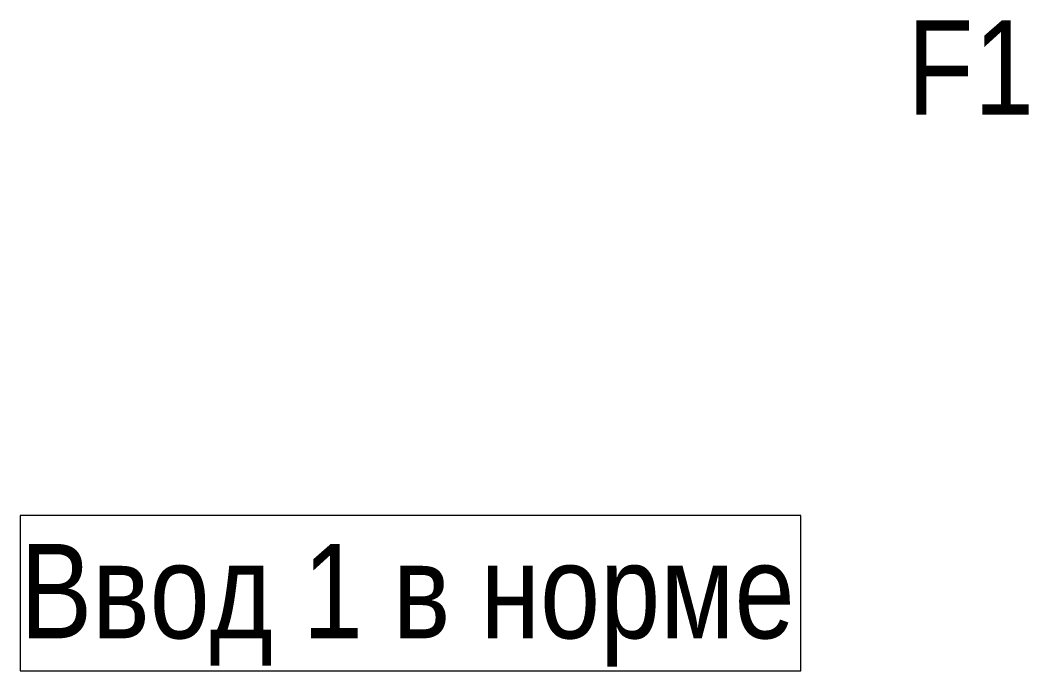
# Model space of a CAD drawing. Header units: millimetres. Extents: x -6000 to 26000, y -6000 to 26000.
# Drawn here: x 108.73 to 120.63, y -4038.97 to -4031.29 of the extents above; entities that cross this region are included whole.
import ezdxf

# ---------------------------------------------------------------- set-up
doc = ezdxf.new("R2010")
doc.units = ezdxf.units.MM
doc.header["$MEASUREMENT"] = 0
doc.layers.add('Чертеж и Рисунок_Ном._пера__1', color=7, linetype='Continuous', lineweight=15)
doc.styles.add('СГЕНЕРИР_СТИЛЬ_1', font='ARIALN.TTF')

msp = doc.modelspace()

# ---------------------------------------------------------------- linework, layer by layer
at = {"layer": 'Чертеж и Рисунок_Ном._пера__1', "color": 7, "linetype": 'Continuous', "lineweight": 15}
for p, q in [((117.937, -4037.134), (108.731, -4037.134)), ((108.731, -4037.134), (108.731, -4038.967)), ((117.937, -4038.967), (117.937, -4037.134)), ((108.731, -4038.967), (117.937, -4038.967))]:
    msp.add_line(p, q, dxfattribs=at)

# ---------------------------------------------------------------- texts
at = {"layer": 'Чертеж и Рисунок_Ном._пера__1', "color": 7, "linetype": 'Continuous', "lineweight": 15, "char_height": 1.1128, "attachment_point": 7, "style": 'СГЕНЕРИР_СТИЛЬ_1'}
for s, insert in [('\\A1;{\\pql;\\fArial Narrow|b0|i0|c204|p34;F}', (119.196, -4032.408)), ('\\A1;{\\pql;\\fArial Narrow|b0|i0|c204|p34;1}', (119.981, -4032.408)), ('\\A1;{\\pql;\\fArial Narrow|b0|i0|c204|p34;Ввод 1 в норме}', (108.731, -4038.919))]:
    msp.add_mtext(s, dxfattribs=dict(at, insert=insert))

doc.saveas('drawing.dxf')
